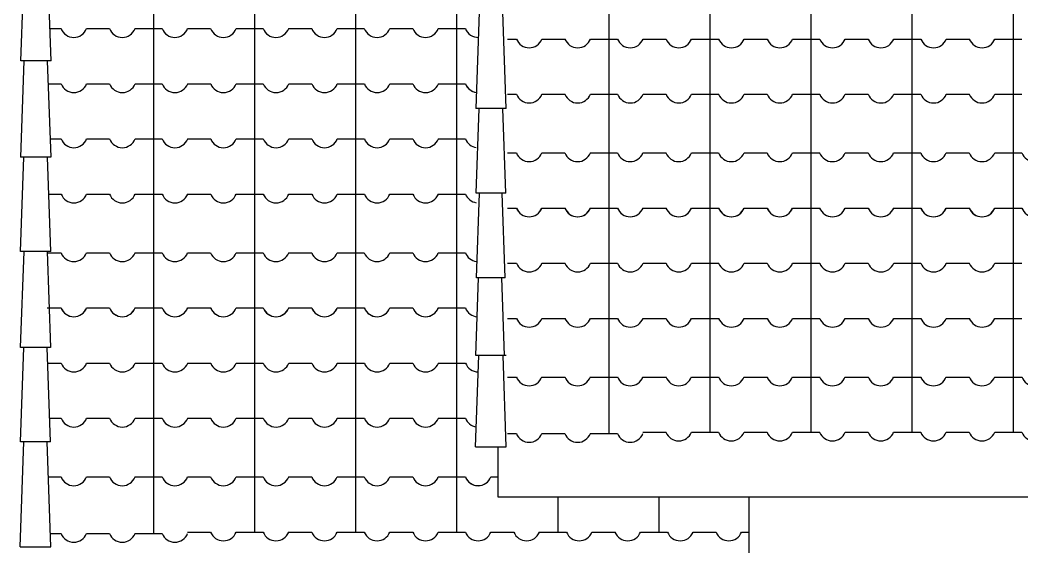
# Model space of a CAD drawing. Extents: x -36 to 60, y 199 to 483.
# Drawn here: x -5.442 to -3.262, y 212.933 to 214.08 of the extents above; entities that cross this region are included whole.
import ezdxf

# ---------------------------------------------------------------- set-up
doc = ezdxf.new("R2010")
doc.units = 0
doc.header["$LTSCALE"] = 20
for name, color, linetype in [('CORTE', 244, 'CONTINUOUS'), ('JANELA', 5, 'CONTINUOUS'), ('VISTAL', 30, 'CONTINUOUS'), ('VISTAP', 244, 'CONTINUOUS')]:
    doc.layers.add(name, color=color, linetype=linetype)

msp = doc.modelspace()

# ---------------------------------------------------------------- linework, layer by layer
at = {"layer": 'CORTE', "color": 1, "linetype": 'CONTINUOUS'}
for p, q in [((-4.1614, 214.406), (-4.1614, 213.6707)), ((-3.9414, 214.406), (-3.9414, 213.6707)), ((-3.7214, 214.406), (-3.7214, 213.6707)), ((-3.5014, 214.406), (-3.5014, 213.6707)), ((-3.2814, 214.406), (-3.2814, 213.6707)), ((-3.5014, 214.2802), (-3.5014, 213.6707)), ((-5.1524, 214.1886), (-5.1524, 213.4534)), ((-4.9324, 214.1886), (-4.9324, 213.4534)), ((-4.7124, 214.1886), (-4.7124, 213.4534)), ((-4.4924, 214.1886), (-4.4924, 213.4534)), ((-5.3781, 214.061), (-5.3726, 214.061)), ((-5.3726, 214.061), (-5.3533, 214.061)), ((-5.2979, 214.061), (-5.2477, 214.061)), ((-5.1924, 214.061), (-5.1526, 214.061)), ((-5.1526, 214.061), (-5.1333, 214.061)), ((-5.0779, 214.061), (-5.0277, 214.061)), ((-4.9724, 214.061), (-4.9326, 214.061)), ((-4.9326, 214.061), (-4.9133, 214.061)), ((-4.8579, 214.061), (-4.8077, 214.061)), ((-4.7524, 214.061), (-4.7126, 214.061)), ((-4.7126, 214.061), (-4.6933, 214.061)), ((-4.6379, 214.061), (-4.5877, 214.061)), ((-4.5324, 214.061), (-4.4926, 214.061)), ((-4.5324, 214.061), (-4.4926, 214.061)), ((-4.5324, 214.061), (-4.4926, 214.061)), ((-4.4926, 214.061), (-4.4733, 214.061)), ((-4.4924, 214.0628), (-4.4924, 213.4534)), ((-4.3814, 214.0384), (-4.3621, 214.0384)), ((-4.3814, 214.0384), (-4.3621, 214.0384)), ((-4.3067, 214.0384), (-4.2565, 214.0384)), ((-4.2012, 214.0384), (-4.1614, 214.0384)), ((-4.1614, 214.0384), (-4.1421, 214.0384)), ((-4.0867, 214.0384), (-4.0365, 214.0384)), ((-3.9812, 214.0384), (-3.9414, 214.0384)), ((-3.9414, 214.0384), (-3.9221, 214.0384)), ((-3.8667, 214.0384), (-3.8165, 214.0384)), ((-3.7612, 214.0384), (-3.7214, 214.0384)), ((-3.7214, 214.0384), (-3.7021, 214.0384)), ((-3.6467, 214.0384), (-3.5965, 214.0384)), ((-3.5412, 214.0384), (-3.5014, 214.0384)), ((-3.5412, 214.0384), (-3.5014, 214.0384)), ((-3.5412, 214.0384), (-3.5014, 214.0384)), ((-3.5014, 214.0384), (-3.4821, 214.0384)), ((-3.5014, 214.0384), (-3.4821, 214.0384)), ((-3.5014, 214.0384), (-3.4821, 214.0384)), ((-3.4267, 214.0384), (-3.3765, 214.0384)), ((-3.3212, 214.0384), (-3.2814, 214.0384)), ((-3.2814, 214.0384), (-3.2621, 214.0384)), ((-5.3808, 213.941), (-5.3724, 213.941)), ((-5.3808, 213.941), (-5.3724, 213.941)), ((-5.3808, 213.941), (-5.3724, 213.941)), ((-5.3724, 213.941), (-5.3531, 213.941)), ((-5.3724, 213.941), (-5.3531, 213.941)), ((-5.3724, 213.941), (-5.3531, 213.941)), ((-5.3724, 213.941), (-5.3531, 213.941)), ((-5.2977, 213.941), (-5.2475, 213.941)), ((-5.2977, 213.941), (-5.2475, 213.941)), ((-5.1922, 213.941), (-5.1524, 213.941)), ((-5.1922, 213.941), (-5.1524, 213.941)), ((-5.1524, 213.941), (-5.1331, 213.941)), ((-5.1524, 213.941), (-5.1331, 213.941)), ((-5.0777, 213.941), (-5.0275, 213.941)), ((-5.0777, 213.941), (-5.0275, 213.941)), ((-4.9722, 213.941), (-4.9324, 213.941)), ((-4.9722, 213.941), (-4.9324, 213.941)), ((-4.9324, 213.941), (-4.9131, 213.941)), ((-4.9324, 213.941), (-4.9131, 213.941)), ((-4.8577, 213.941), (-4.8075, 213.941)), ((-4.8577, 213.941), (-4.8075, 213.941)), ((-4.7522, 213.941), (-4.7124, 213.941)), ((-4.7522, 213.941), (-4.7124, 213.941)), ((-4.7124, 213.941), (-4.6931, 213.941)), ((-4.7124, 213.941), (-4.6931, 213.941)), ((-4.6377, 213.941), (-4.5875, 213.941)), ((-4.6377, 213.941), (-4.5875, 213.941)), ((-4.5322, 213.941), (-4.4924, 213.941)), ((-4.5322, 213.941), (-4.4924, 213.941)), ((-4.5322, 213.941), (-4.4924, 213.941)), ((-4.5322, 213.941), (-4.4924, 213.941)), ((-4.5322, 213.941), (-4.4924, 213.941)), ((-4.5322, 213.941), (-4.4924, 213.941)), ((-4.4924, 213.941), (-4.4731, 213.941)), ((-4.4924, 213.941), (-4.4731, 213.941)), ((-4.4924, 213.941), (-4.4731, 213.941)), ((-4.4924, 213.941), (-4.4731, 213.941)), ((-4.4924, 213.941), (-4.4731, 213.941)), ((-4.4924, 213.941), (-4.4731, 213.941)), ((-4.3814, 213.9184), (-4.3621, 213.9184)), ((-4.3814, 213.9184), (-4.3621, 213.9184)), ((-4.3067, 213.9184), (-4.2565, 213.9184)), ((-4.2012, 213.9184), (-4.1614, 213.9184)), ((-4.1614, 213.9184), (-4.1421, 213.9184)), ((-4.0867, 213.9184), (-4.0365, 213.9184)), ((-3.9812, 213.9184), (-3.9414, 213.9184)), ((-3.9414, 213.9184), (-3.9221, 213.9184)), ((-3.8667, 213.9184), (-3.8165, 213.9184)), ((-3.7612, 213.9184), (-3.7214, 213.9184)), ((-3.7214, 213.9184), (-3.7021, 213.9184)), ((-3.6467, 213.9184), (-3.5965, 213.9184)), ((-3.5412, 213.9184), (-3.5014, 213.9184)), ((-3.5412, 213.9184), (-3.5014, 213.9184)), ((-3.5412, 213.9184), (-3.5014, 213.9184)), ((-3.5014, 213.9184), (-3.4821, 213.9184)), ((-3.5014, 213.9184), (-3.4821, 213.9184)), ((-3.5014, 213.9184), (-3.4821, 213.9184)), ((-3.4267, 213.9184), (-3.3765, 213.9184)), ((-3.3212, 213.9184), (-3.2814, 213.9184)), ((-3.2814, 213.9184), (-3.2621, 213.9184)), ((-5.3765, 213.821), (-5.3724, 213.821)), ((-5.3724, 213.821), (-5.3531, 213.821)), ((-5.3724, 213.821), (-5.3531, 213.821)), ((-5.2977, 213.821), (-5.2475, 213.821)), ((-5.1922, 213.821), (-5.1524, 213.821)), ((-5.1524, 213.821), (-5.1331, 213.821)), ((-5.0777, 213.821), (-5.0275, 213.821)), ((-4.9722, 213.821), (-4.9324, 213.821)), ((-4.9324, 213.821), (-4.9131, 213.821)), ((-4.8577, 213.821), (-4.8075, 213.821)), ((-4.7522, 213.821), (-4.7124, 213.821)), ((-4.7124, 213.821), (-4.6931, 213.821)), ((-4.6377, 213.821), (-4.5875, 213.821)), ((-4.5322, 213.821), (-4.4924, 213.821)), ((-4.5322, 213.821), (-4.4924, 213.821)), ((-4.5322, 213.821), (-4.4924, 213.821)), ((-4.4924, 213.821), (-4.4731, 213.821)), ((-4.4924, 213.821), (-4.4731, 213.821)), ((-4.4924, 213.821), (-4.4731, 213.821)), ((-4.3816, 213.7907), (-4.3623, 213.7907)), ((-4.3816, 213.7907), (-4.3623, 213.7907)), ((-4.3069, 213.7907), (-4.2567, 213.7907)), ((-4.2014, 213.7907), (-4.1616, 213.7907)), ((-4.1616, 213.7907), (-4.1423, 213.7907)), ((-4.0869, 213.7907), (-4.0367, 213.7907)), ((-3.9814, 213.7907), (-3.9416, 213.7907)), ((-3.9416, 213.7907), (-3.9223, 213.7907)), ((-3.8669, 213.7907), (-3.8167, 213.7907)), ((-3.7614, 213.7907), (-3.7216, 213.7907)), ((-3.7216, 213.7907), (-3.7023, 213.7907)), ((-3.6469, 213.7907), (-3.5967, 213.7907)), ((-3.5414, 213.7907), (-3.5016, 213.7907)), ((-3.5414, 213.7907), (-3.5016, 213.7907)), ((-3.5414, 213.7907), (-3.5016, 213.7907)), ((-3.5016, 213.7907), (-3.4823, 213.7907)), ((-3.5016, 213.7907), (-3.4823, 213.7907)), ((-3.5016, 213.7907), (-3.4823, 213.7907)), ((-3.4269, 213.7907), (-3.3767, 213.7907)), ((-3.3214, 213.7907), (-3.2816, 213.7907)), ((-3.2816, 213.7907), (-3.2623, 213.7907)), ((-5.38, 213.701), (-5.3724, 213.701)), ((-5.3724, 213.701), (-5.3531, 213.701)), ((-5.3724, 213.701), (-5.3531, 213.701)), ((-5.2977, 213.701), (-5.2475, 213.701)), ((-5.1922, 213.701), (-5.1524, 213.701)), ((-5.1524, 213.701), (-5.1331, 213.701)), ((-5.0777, 213.701), (-5.0275, 213.701)), ((-4.9722, 213.701), (-4.9324, 213.701)), ((-4.9324, 213.701), (-4.9131, 213.701)), ((-4.8577, 213.701), (-4.8075, 213.701)), ((-4.7522, 213.701), (-4.7124, 213.701)), ((-4.7124, 213.701), (-4.6931, 213.701)), ((-4.6377, 213.701), (-4.5875, 213.701)), ((-4.5322, 213.701), (-4.4924, 213.701)), ((-4.5322, 213.701), (-4.4924, 213.701)), ((-4.5322, 213.701), (-4.4924, 213.701)), ((-4.4924, 213.701), (-4.4731, 213.701)), ((-4.4924, 213.701), (-4.4731, 213.701)), ((-4.4924, 213.701), (-4.4731, 213.701)), ((-4.3816, 213.6707), (-4.3623, 213.6707)), ((-4.3816, 213.6707), (-4.3623, 213.6707)), ((-4.3814, 213.6707), (-4.3621, 213.6707)), ((-4.3814, 213.6707), (-4.3621, 213.6707)), ((-4.3069, 213.6707), (-4.2567, 213.6707)), ((-4.3067, 213.6707), (-4.2565, 213.6707)), ((-4.2014, 213.6707), (-4.1616, 213.6707)), ((-4.2012, 213.6707), (-4.1614, 213.6707)), ((-4.1616, 213.6707), (-4.1423, 213.6707)), ((-4.1614, 213.6707), (-4.1421, 213.6707)), ((-4.1614, 213.6707), (-4.1614, 213.1831)), ((-4.0869, 213.6707), (-4.0367, 213.6707)), ((-4.0867, 213.6707), (-4.0365, 213.6707)), ((-3.9814, 213.6707), (-3.9416, 213.6707)), ((-3.9812, 213.6707), (-3.9414, 213.6707)), ((-3.9416, 213.6707), (-3.9223, 213.6707)), ((-3.9414, 213.6707), (-3.9221, 213.6707)), ((-3.9414, 213.6707), (-3.9414, 213.1831)), ((-3.8669, 213.6707), (-3.8167, 213.6707)), ((-3.8667, 213.6707), (-3.8165, 213.6707)), ((-3.7614, 213.6707), (-3.7216, 213.6707)), ((-3.7612, 213.6707), (-3.7214, 213.6707)), ((-3.7216, 213.6707), (-3.7023, 213.6707)), ((-3.7214, 213.6707), (-3.7021, 213.6707)), ((-3.7214, 213.6707), (-3.7214, 213.1831)), ((-3.6469, 213.6707), (-3.5967, 213.6707)), ((-3.6467, 213.6707), (-3.5965, 213.6707)), ((-3.5414, 213.6707), (-3.5016, 213.6707)), ((-3.5414, 213.6707), (-3.5016, 213.6707)), ((-3.5414, 213.6707), (-3.5016, 213.6707)), ((-3.5412, 213.6707), (-3.5014, 213.6707)), ((-3.5412, 213.6707), (-3.5014, 213.6707)), ((-3.5412, 213.6707), (-3.5014, 213.6707)), ((-3.5016, 213.6707), (-3.4823, 213.6707)), ((-3.5016, 213.6707), (-3.4823, 213.6707)), ((-3.5016, 213.6707), (-3.4823, 213.6707)), ((-3.5014, 213.6707), (-3.4821, 213.6707)), ((-3.5014, 213.6707), (-3.4821, 213.6707)), ((-3.5014, 213.6707), (-3.4821, 213.6707)), ((-3.5014, 213.6707), (-3.5014, 213.1831)), ((-3.5014, 213.6707), (-3.5014, 213.1831)), ((-3.5014, 213.6707), (-3.5014, 213.1831)), ((-3.4269, 213.6707), (-3.3767, 213.6707)), ((-3.4267, 213.6707), (-3.3765, 213.6707)), ((-3.3214, 213.6707), (-3.2816, 213.6707)), ((-3.3212, 213.6707), (-3.2814, 213.6707)), ((-3.2816, 213.6707), (-3.2623, 213.6707)), ((-3.2814, 213.6707), (-3.2621, 213.6707)), ((-3.2814, 213.6707), (-3.2814, 213.1831)), ((-5.3829, 213.5734), (-5.3726, 213.5734)), ((-5.3726, 213.5734), (-5.3533, 213.5734)), ((-5.3726, 213.5734), (-5.3533, 213.5734)), ((-5.2979, 213.5734), (-5.2477, 213.5734)), ((-5.1924, 213.5734), (-5.1526, 213.5734)), ((-5.1526, 213.5734), (-5.1333, 213.5734)), ((-5.0779, 213.5734), (-5.0277, 213.5734)), ((-4.9724, 213.5734), (-4.9326, 213.5734)), ((-4.9326, 213.5734), (-4.9133, 213.5734)), ((-4.8579, 213.5734), (-4.8077, 213.5734)), ((-4.7524, 213.5734), (-4.7126, 213.5734)), ((-4.7126, 213.5734), (-4.6933, 213.5734)), ((-4.6379, 213.5734), (-4.5877, 213.5734)), ((-4.5324, 213.5734), (-4.4926, 213.5734)), ((-4.5324, 213.5734), (-4.4926, 213.5734)), ((-4.5324, 213.5734), (-4.4926, 213.5734)), ((-4.4926, 213.5734), (-4.4733, 213.5734)), ((-4.4926, 213.5734), (-4.4733, 213.5734)), ((-4.4926, 213.5734), (-4.4733, 213.5734)), ((-4.1614, 213.5829), (-4.1614, 213.18)), ((-3.9414, 213.5829), (-3.9414, 213.1831)), ((-3.7214, 213.5829), (-3.7214, 213.1831)), ((-4.3814, 213.5507), (-4.3621, 213.5507)), ((-4.3814, 213.5507), (-4.3621, 213.5507)), ((-4.3067, 213.5507), (-4.2565, 213.5507)), ((-4.2012, 213.5507), (-4.1614, 213.5507)), ((-4.1614, 213.5507), (-4.1421, 213.5507)), ((-4.0867, 213.5507), (-4.0365, 213.5507)), ((-3.9812, 213.5507), (-3.9414, 213.5507)), ((-3.9414, 213.5507), (-3.9221, 213.5507)), ((-3.8667, 213.5507), (-3.8165, 213.5507)), ((-3.7612, 213.5507), (-3.7214, 213.5507)), ((-3.7214, 213.5507), (-3.7021, 213.5507)), ((-3.6467, 213.5507), (-3.5965, 213.5507)), ((-3.5412, 213.5507), (-3.5014, 213.5507)), ((-3.5412, 213.5507), (-3.5014, 213.5507)), ((-3.5412, 213.5507), (-3.5014, 213.5507)), ((-3.5014, 213.5507), (-3.4821, 213.5507)), ((-3.5014, 213.5507), (-3.4821, 213.5507)), ((-3.5014, 213.5507), (-3.4821, 213.5507)), ((-3.4267, 213.5507), (-3.3765, 213.5507)), ((-3.3212, 213.5507), (-3.2814, 213.5507)), ((-3.2814, 213.5507), (-3.2621, 213.5507)), ((-5.3834, 213.4534), (-5.3724, 213.4534)), ((-5.3786, 213.4534), (-5.3726, 213.4534)), ((-5.3726, 213.4534), (-5.3533, 213.4534)), ((-5.3726, 213.4534), (-5.3533, 213.4534)), ((-5.3724, 213.4534), (-5.3531, 213.4534)), ((-5.3724, 213.4534), (-5.3531, 213.4534)), ((-5.2979, 213.4534), (-5.2477, 213.4534)), ((-5.2977, 213.4534), (-5.2475, 213.4534)), ((-5.1924, 213.4534), (-5.1526, 213.4534)), ((-5.1922, 213.4534), (-5.1524, 213.4534)), ((-5.1526, 213.4534), (-5.1333, 213.4534)), ((-5.1524, 213.4534), (-5.1331, 213.4534)), ((-5.1524, 213.4534), (-5.1524, 212.9658)), ((-5.0779, 213.4534), (-5.0277, 213.4534)), ((-5.0777, 213.4534), (-5.0275, 213.4534)), ((-4.9724, 213.4534), (-4.9326, 213.4534)), ((-4.9722, 213.4534), (-4.9324, 213.4534)), ((-4.9326, 213.4534), (-4.9133, 213.4534)), ((-4.9324, 213.4534), (-4.9131, 213.4534)), ((-4.9324, 213.4534), (-4.9324, 212.9658)), ((-4.8579, 213.4534), (-4.8077, 213.4534)), ((-4.8577, 213.4534), (-4.8075, 213.4534)), ((-4.7524, 213.4534), (-4.7126, 213.4534)), ((-4.7522, 213.4534), (-4.7124, 213.4534)), ((-4.7126, 213.4534), (-4.6933, 213.4534)), ((-4.7124, 213.4534), (-4.6931, 213.4534)), ((-4.7124, 213.4534), (-4.7124, 212.9658)), ((-4.6379, 213.4534), (-4.5877, 213.4534)), ((-4.6377, 213.4534), (-4.5875, 213.4534)), ((-4.5324, 213.4534), (-4.4926, 213.4534)), ((-4.5324, 213.4534), (-4.4926, 213.4534)), ((-4.5324, 213.4534), (-4.4926, 213.4534)), ((-4.5322, 213.4534), (-4.4924, 213.4534)), ((-4.5322, 213.4534), (-4.4924, 213.4534)), ((-4.5322, 213.4534), (-4.4924, 213.4534)), ((-4.4926, 213.4534), (-4.4733, 213.4534)), ((-4.4926, 213.4534), (-4.4733, 213.4534)), ((-4.4926, 213.4534), (-4.4733, 213.4534)), ((-4.4924, 213.4534), (-4.4731, 213.4534)), ((-4.4924, 213.4534), (-4.4731, 213.4534)), ((-4.4924, 213.4534), (-4.4731, 213.4534)), ((-4.4924, 213.4534), (-4.4924, 212.9658)), ((-4.4924, 213.4534), (-4.4924, 212.9658)), ((-4.4924, 213.4534), (-4.4924, 212.9658)), ((-4.3814, 213.4307), (-4.3621, 213.4307)), ((-4.3814, 213.4307), (-4.3621, 213.4307)), ((-4.3067, 213.4307), (-4.2565, 213.4307)), ((-4.2012, 213.4307), (-4.1614, 213.4307)), ((-4.1614, 213.4307), (-4.1421, 213.4307)), ((-4.0867, 213.4307), (-4.0365, 213.4307)), ((-3.9812, 213.4307), (-3.9414, 213.4307)), ((-3.9414, 213.4307), (-3.9221, 213.4307)), ((-3.8667, 213.4307), (-3.8165, 213.4307)), ((-3.7612, 213.4307), (-3.7214, 213.4307)), ((-3.7214, 213.4307), (-3.7021, 213.4307)), ((-3.6467, 213.4307), (-3.5965, 213.4307)), ((-3.5412, 213.4307), (-3.5014, 213.4307)), ((-3.5412, 213.4307), (-3.5014, 213.4307)), ((-3.5412, 213.4307), (-3.5014, 213.4307)), ((-3.5014, 213.4307), (-3.4821, 213.4307)), ((-3.5014, 213.4307), (-3.4821, 213.4307)), ((-3.5014, 213.4307), (-3.4821, 213.4307)), ((-3.4267, 213.4307), (-3.3765, 213.4307)), ((-3.3212, 213.4307), (-3.2814, 213.4307)), ((-3.2814, 213.4307), (-3.2621, 213.4307)), ((-5.1524, 213.3656), (-5.1524, 212.9627)), ((-4.9324, 213.3656), (-4.9324, 212.9658)), ((-4.7124, 213.3656), (-4.7124, 212.9658)), ((-5.3821, 213.3334), (-5.3724, 213.3334)), ((-5.3724, 213.3334), (-5.3531, 213.3334)), ((-5.3724, 213.3334), (-5.3531, 213.3334)), ((-5.2977, 213.3334), (-5.2475, 213.3334)), ((-5.1922, 213.3334), (-5.1524, 213.3334)), ((-5.1524, 213.3334), (-5.1331, 213.3334)), ((-5.0777, 213.3334), (-5.0275, 213.3334)), ((-4.9722, 213.3334), (-4.9324, 213.3334)), ((-4.9324, 213.3334), (-4.9131, 213.3334)), ((-4.8577, 213.3334), (-4.8075, 213.3334)), ((-4.7522, 213.3334), (-4.7124, 213.3334)), ((-4.7124, 213.3334), (-4.6931, 213.3334)), ((-4.6377, 213.3334), (-4.5875, 213.3334)), ((-4.5322, 213.3334), (-4.4924, 213.3334)), ((-4.5322, 213.3334), (-4.4924, 213.3334)), ((-4.5322, 213.3334), (-4.4924, 213.3334)), ((-4.4924, 213.3334), (-4.4731, 213.3334)), ((-4.4924, 213.3334), (-4.4731, 213.3334)), ((-4.4924, 213.3334), (-4.4731, 213.3334)), ((-4.3816, 213.3031), (-4.3623, 213.3031)), ((-4.3816, 213.3031), (-4.3623, 213.3031)), ((-4.3069, 213.3031), (-4.2567, 213.3031)), ((-4.2014, 213.3031), (-4.1616, 213.3031)), ((-4.1616, 213.3031), (-4.1423, 213.3031)), ((-4.0869, 213.3031), (-4.0367, 213.3031)), ((-3.9814, 213.3031), (-3.9416, 213.3031)), ((-3.9416, 213.3031), (-3.9223, 213.3031)), ((-3.8669, 213.3031), (-3.8167, 213.3031)), ((-3.7614, 213.3031), (-3.7216, 213.3031)), ((-3.7216, 213.3031), (-3.7023, 213.3031)), ((-3.6469, 213.3031), (-3.5967, 213.3031)), ((-3.5414, 213.3031), (-3.5016, 213.3031)), ((-3.5414, 213.3031), (-3.5016, 213.3031)), ((-3.5414, 213.3031), (-3.5016, 213.3031)), ((-3.5016, 213.3031), (-3.4823, 213.3031)), ((-3.5016, 213.3031), (-3.4823, 213.3031)), ((-3.5016, 213.3031), (-3.4823, 213.3031)), ((-3.4269, 213.3031), (-3.3767, 213.3031)), ((-3.3214, 213.3031), (-3.2816, 213.3031)), ((-3.2816, 213.3031), (-3.2623, 213.3031)), ((-5.3778, 213.2134), (-5.3724, 213.2134)), ((-5.3724, 213.2134), (-5.3531, 213.2134)), ((-5.3724, 213.2134), (-5.3531, 213.2134)), ((-5.2977, 213.2134), (-5.2475, 213.2134)), ((-5.1922, 213.2134), (-5.1524, 213.2134)), ((-5.1524, 213.2134), (-5.1331, 213.2134)), ((-5.0777, 213.2134), (-5.0275, 213.2134)), ((-4.9722, 213.2134), (-4.9324, 213.2134)), ((-4.9324, 213.2134), (-4.9131, 213.2134)), ((-4.8577, 213.2134), (-4.8075, 213.2134)), ((-4.7522, 213.2134), (-4.7124, 213.2134)), ((-4.7124, 213.2134), (-4.6931, 213.2134)), ((-4.6377, 213.2134), (-4.5875, 213.2134)), ((-4.5322, 213.2134), (-4.4924, 213.2134)), ((-4.5322, 213.2134), (-4.4924, 213.2134)), ((-4.5322, 213.2134), (-4.4924, 213.2134)), ((-4.4924, 213.2134), (-4.4731, 213.2134)), ((-4.4924, 213.2134), (-4.4731, 213.2134)), ((-4.4924, 213.2134), (-4.4731, 213.2134)), ((-4.0869, 213.1831), (-4.0367, 213.1831)), ((-3.9814, 213.1831), (-3.9416, 213.1831)), ((-3.9416, 213.1831), (-3.9223, 213.1831)), ((-3.8669, 213.1831), (-3.8167, 213.1831)), ((-3.7614, 213.1831), (-3.7216, 213.1831)), ((-3.7216, 213.1831), (-3.7023, 213.1831)), ((-3.6469, 213.1831), (-3.5967, 213.1831)), ((-3.5414, 213.1831), (-3.5016, 213.1831)), ((-3.5016, 213.1831), (-3.4823, 213.1831)), ((-3.4269, 213.1831), (-3.3767, 213.1831)), ((-3.3214, 213.1831), (-3.2816, 213.1831)), ((-3.2818, 213.1831), (-3.2625, 213.1831)), ((-4.3816, 213.18), (-4.3623, 213.18)), ((-4.3816, 213.18), (-4.3623, 213.18)), ((-4.3069, 213.18), (-4.2567, 213.18)), ((-4.2014, 213.18), (-4.1616, 213.18)), ((-4.1616, 213.18), (-4.1423, 213.18)), ((-5.3807, 213.0858), (-5.3726, 213.0858)), ((-5.3726, 213.0858), (-5.3533, 213.0858)), ((-5.3726, 213.0858), (-5.3533, 213.0858)), ((-5.2979, 213.0858), (-5.2477, 213.0858)), ((-5.1924, 213.0858), (-5.1526, 213.0858)), ((-5.1526, 213.0858), (-5.1333, 213.0858)), ((-5.0779, 213.0858), (-5.0277, 213.0858)), ((-4.9724, 213.0858), (-4.9326, 213.0858)), ((-4.9326, 213.0858), (-4.9133, 213.0858)), ((-4.8579, 213.0858), (-4.8077, 213.0858)), ((-4.7524, 213.0858), (-4.7126, 213.0858)), ((-4.7126, 213.0858), (-4.6933, 213.0858)), ((-4.6379, 213.0858), (-4.5877, 213.0858)), ((-4.5324, 213.0858), (-4.4926, 213.0858)), ((-4.5324, 213.0858), (-4.4926, 213.0858)), ((-4.5324, 213.0858), (-4.4926, 213.0858)), ((-4.4926, 213.0858), (-4.4733, 213.0858)), ((-4.4926, 213.0858), (-4.4733, 213.0858)), ((-4.4926, 213.0858), (-4.4733, 213.0858)), ((-4.4179, 213.0858), (-4.4021, 213.0858)), ((-4.2724, 213.0424), (-4.2724, 212.9658)), ((-4.0524, 213.0424), (-4.0524, 212.9658)), ((-5.3763, 212.9627), (-5.3726, 212.9627)), ((-5.3726, 212.9627), (-5.3533, 212.9627)), ((-5.3726, 212.9627), (-5.3533, 212.9627)), ((-5.2979, 212.9627), (-5.2477, 212.9627)), ((-5.1924, 212.9627), (-5.1526, 212.9627)), ((-5.1526, 212.9627), (-5.1333, 212.9627)), ((-5.0779, 212.9658), (-5.0277, 212.9658)), ((-4.9724, 212.9658), (-4.9326, 212.9658)), ((-4.9326, 212.9658), (-4.9133, 212.9658)), ((-4.8579, 212.9658), (-4.8077, 212.9658)), ((-4.7524, 212.9658), (-4.7126, 212.9658)), ((-4.7126, 212.9658), (-4.6933, 212.9658)), ((-4.6379, 212.9658), (-4.5877, 212.9658)), ((-4.5324, 212.9658), (-4.4926, 212.9658)), ((-4.4926, 212.9658), (-4.4733, 212.9658)), ((-4.4179, 212.9658), (-4.3677, 212.9658)), ((-4.3124, 212.9658), (-4.2726, 212.9658)), ((-4.2727, 212.9658), (-4.2534, 212.9658)), ((-4.1979, 212.9658), (-4.1477, 212.9658)), ((-4.0924, 212.9658), (-4.0526, 212.9658)), ((-4.0526, 212.9658), (-4.0333, 212.9658)), ((-3.9779, 212.9658), (-3.9277, 212.9658)), ((-3.8724, 212.9658), (-3.8567, 212.9658))]:
    msp.add_line(p, q, dxfattribs=at)
for centre, end in [((-5.3256, 214.0717), 338.9483), ((-5.22, 214.0717), 338.9483), ((-5.1056, 214.0717), 338.9483), ((-5, 214.0717), 338.9483), ((-4.8856, 214.0717), 338.9483), ((-4.78, 214.0717), 338.9483), ((-4.6656, 214.0717), 338.9483), ((-4.56, 214.0717), 338.9483), ((-4.4456, 214.0717), 271.8544), ((-4.3344, 214.049), 338.9483), ((-4.2289, 214.049), 338.9483), ((-4.1144, 214.049), 338.9483), ((-4.0089, 214.049), 338.9483), ((-3.8944, 214.049), 338.9483), ((-3.7889, 214.049), 338.9483), ((-3.6744, 214.049), 338.9483), ((-3.5689, 214.049), 338.9483), ((-3.4544, 214.049), 338.9483), ((-3.3489, 214.049), 338.9483), ((-5.3254, 213.9517), 338.9483), ((-5.3254, 213.9517), 338.9483), ((-5.2199, 213.9517), 338.9483), ((-5.2199, 213.9517), 338.9483), ((-5.1054, 213.9517), 338.9483), ((-5.1054, 213.9517), 338.9483), ((-4.9999, 213.9517), 338.9483), ((-4.9999, 213.9517), 338.9483), ((-4.8854, 213.9517), 338.9483), ((-4.8854, 213.9517), 338.9483), ((-4.7799, 213.9517), 338.9483), ((-4.7799, 213.9517), 338.9483), ((-4.6654, 213.9517), 338.9483), ((-4.6654, 213.9517), 338.9483), ((-4.5599, 213.9517), 338.9483), ((-4.5599, 213.9517), 338.9483), ((-4.4454, 213.9517), 263.1322), ((-4.4454, 213.9517), 261.4373), ((-4.3344, 213.929), 338.9483), ((-4.2289, 213.929), 338.9483), ((-4.1144, 213.929), 338.9483), ((-4.0089, 213.929), 338.9483), ((-3.8944, 213.929), 338.9483), ((-3.7889, 213.929), 338.9483), ((-3.6744, 213.929), 338.9483), ((-3.5689, 213.929), 338.9483), ((-3.4544, 213.929), 338.9483), ((-3.3489, 213.929), 338.9483), ((-5.3254, 213.8317), 338.9483), ((-5.2199, 213.8317), 338.9483), ((-5.1054, 213.8317), 338.9483), ((-4.9999, 213.8317), 338.9483), ((-4.8854, 213.8317), 338.9483), ((-4.7799, 213.8317), 338.9483), ((-4.6654, 213.8317), 338.9483), ((-4.5599, 213.8317), 338.9483), ((-4.4454, 213.8317), 261.4373), ((-4.3346, 213.8014), 338.9483), ((-4.2291, 213.8014), 338.9483), ((-4.1146, 213.8014), 338.9483), ((-4.0091, 213.8014), 338.9483), ((-3.8946, 213.8014), 338.9483), ((-3.7891, 213.8014), 338.9483), ((-3.6746, 213.8014), 338.9483), ((-3.5691, 213.8014), 338.9483), ((-3.4546, 213.8014), 338.9483), ((-3.3491, 213.8014), 338.9483), ((-3.2346, 213.8014), 338.9483), ((-5.3254, 213.7117), 338.9483), ((-5.2199, 213.7117), 338.9483), ((-5.1054, 213.7117), 338.9483), ((-4.9999, 213.7117), 338.9483), ((-4.8854, 213.7117), 338.9483), ((-4.7799, 213.7117), 338.9483), ((-4.6654, 213.7117), 338.9483), ((-4.5599, 213.7117), 338.9483), ((-4.4454, 213.7117), 261.4373), ((-4.3346, 213.6814), 338.9483), ((-4.3344, 213.6814), 338.9483), ((-4.2291, 213.6814), 338.9483), ((-4.2289, 213.6814), 338.9483), ((-4.1146, 213.6814), 338.9483), ((-4.1144, 213.6814), 338.9483), ((-4.0091, 213.6814), 338.9483), ((-4.0089, 213.6814), 338.9483), ((-3.8946, 213.6814), 338.9483), ((-3.8944, 213.6814), 338.9483), ((-3.7891, 213.6814), 338.9483), ((-3.7889, 213.6814), 338.9483), ((-3.6746, 213.6814), 338.9483), ((-3.6744, 213.6814), 338.9483), ((-3.5691, 213.6814), 338.9483), ((-3.5689, 213.6814), 338.9483), ((-3.4546, 213.6814), 338.9483), ((-3.4544, 213.6814), 338.9483), ((-3.3491, 213.6814), 338.9483), ((-3.3489, 213.6814), 338.9483), ((-3.2346, 213.6814), 338.9483), ((-5.3256, 213.584), 338.9483), ((-5.22, 213.584), 338.9483), ((-5.1056, 213.584), 338.9483), ((-5, 213.584), 338.9483), ((-4.8856, 213.584), 338.9483), ((-4.78, 213.584), 338.9483), ((-4.6656, 213.584), 338.9483), ((-4.56, 213.584), 338.9483), ((-4.4456, 213.584), 261.8192), ((-4.3344, 213.5614), 338.9483), ((-4.2289, 213.5614), 338.9483), ((-4.1144, 213.5614), 338.9483), ((-4.0089, 213.5614), 338.9483), ((-3.8944, 213.5614), 338.9483), ((-3.7889, 213.5614), 338.9483), ((-3.6744, 213.5614), 338.9483), ((-3.5689, 213.5614), 338.9483), ((-3.4544, 213.5614), 338.9483), ((-3.3489, 213.5614), 338.9483), ((-5.3256, 213.464), 338.9483), ((-5.3254, 213.464), 338.9483), ((-5.22, 213.464), 338.9483), ((-5.2199, 213.464), 338.9483), ((-5.1056, 213.464), 338.9483), ((-5.1054, 213.464), 338.9483), ((-5, 213.464), 338.9483), ((-4.9999, 213.464), 338.9483), ((-4.8856, 213.464), 338.9483), ((-4.8854, 213.464), 338.9483), ((-4.78, 213.464), 338.9483), ((-4.7799, 213.464), 338.9483), ((-4.6656, 213.464), 338.9483), ((-4.6654, 213.464), 338.9483), ((-4.56, 213.464), 338.9483), ((-4.5599, 213.464), 338.9483), ((-4.4454, 213.464), 265.7371), ((-4.3344, 213.4414), 338.9483), ((-4.2289, 213.4414), 338.9483), ((-4.1144, 213.4414), 338.9483), ((-4.0089, 213.4414), 338.9483), ((-3.8944, 213.4414), 338.9483), ((-3.7889, 213.4414), 338.9483), ((-3.6744, 213.4414), 338.9483), ((-3.5689, 213.4414), 338.9483), ((-3.4544, 213.4414), 338.9483), ((-3.3489, 213.4414), 338.9483), ((-5.3254, 213.344), 338.9483), ((-5.2199, 213.344), 338.9483), ((-5.1054, 213.344), 338.9483), ((-4.9999, 213.344), 338.9483), ((-4.8854, 213.344), 338.9483), ((-4.7799, 213.344), 338.9483), ((-4.6654, 213.344), 338.9483), ((-4.5599, 213.344), 338.9483), ((-4.4454, 213.344), 269.4996), ((-4.3346, 213.3138), 338.9483), ((-4.2291, 213.3138), 338.9483), ((-4.1146, 213.3138), 338.9483), ((-4.0091, 213.3138), 338.9483), ((-3.8946, 213.3138), 338.9483), ((-3.7891, 213.3138), 338.9483), ((-3.6746, 213.3138), 338.9483), ((-3.5691, 213.3138), 338.9483), ((-3.4546, 213.3138), 338.9483), ((-3.3491, 213.3138), 338.9483), ((-3.2346, 213.3138), 338.9483), ((-5.3254, 213.224), 338.9483), ((-5.2199, 213.224), 338.9483), ((-5.1054, 213.224), 338.9483), ((-4.9999, 213.224), 338.9483), ((-4.8854, 213.224), 338.9483), ((-4.7799, 213.224), 338.9483), ((-4.6654, 213.224), 338.9483), ((-4.5599, 213.224), 338.9483), ((-4.4454, 213.224), 261.1476), ((-4.0091, 213.1938), 338.9483), ((-3.8946, 213.1938), 338.9483), ((-3.7891, 213.1938), 338.9483), ((-3.6746, 213.1938), 338.9483), ((-3.5691, 213.1938), 338.9483), ((-3.4546, 213.1938), 338.9483), ((-3.3491, 213.1938), 338.9483), ((-3.2346, 213.1938), 338.9483), ((-4.3346, 213.1907), 338.9483), ((-4.2291, 213.1907), 338.9483), ((-4.1146, 213.1907), 338.9483), ((-5.3256, 213.0964), 338.9483), ((-5.22, 213.0964), 338.9483), ((-5.1056, 213.0964), 338.9483), ((-5, 213.0964), 338.9483), ((-4.8856, 213.0964), 338.9483), ((-4.78, 213.0964), 338.9483), ((-4.6656, 213.0964), 338.9483), ((-4.56, 213.0964), 338.9483), ((-4.4456, 213.0964), 277.7689), ((-4.4456, 213.0964), 338.9483), ((-5.3256, 212.9733), 338.9483), ((-5.22, 212.9733), 338.9483), ((-5.1056, 212.9733), 338.9483), ((-5, 212.9764), 338.9483), ((-4.8856, 212.9764), 338.9483), ((-4.78, 212.9764), 338.9483), ((-4.6656, 212.9764), 338.9483), ((-4.56, 212.9764), 338.9483), ((-4.4456, 212.9764), 338.9483), ((-4.34, 212.9764), 338.9483), ((-4.2256, 212.9764), 338.9483), ((-4.12, 212.9764), 338.9483), ((-4.0056, 212.9764), 338.9483), ((-3.9, 212.9764), 338.9483)]:
    msp.add_arc(centre, 0.0297, 201.0517, end, dxfattribs=at)
at = {"layer": 'JANELA', "color": 1}
for p, q in [((-4.4515, 213.1511), (-4.3843, 213.1512)), ((-4.4021, 213.0415), (-4.4021, 213.1503)), ((-5.4425, 212.9338), (-5.3753, 212.9338))]:
    msp.add_line(p, q, dxfattribs=at)
at = {"layer": 'VISTAL', "color": 1, "linetype": 'CONTINUOUS'}
msp.add_line((2.4513, 213.0415), (-4.4021, 213.0415), dxfattribs=at)
at = {"layer": 'VISTAL', "linetype": 'CONTINUOUS'}
msp.add_line((-4.3768, 213.0424), (5.1947, 213.0424), dxfattribs=at)
at = {"layer": 'VISTAP', "color": 1, "linetype": 'CONTINUOUS'}
for p, q in [((-5.4409, 213.9907), (-5.4339, 214.1859)), ((-5.375, 213.9907), (-5.382, 214.1859)), ((-4.4502, 213.8874), (-4.4426, 214.0966)), ((-4.3843, 213.8874), (-4.3918, 214.0966)), ((-5.4409, 213.7815), (-5.4334, 213.9907)), ((-5.375, 213.9907), (-5.4409, 213.9907)), ((-5.3751, 213.7815), (-5.3826, 213.9907)), ((-4.3848, 213.8874), (-4.4506, 213.8874)), ((-4.4499, 213.7028), (-4.4432, 213.8874)), ((-4.3855, 213.7028), (-4.3921, 213.8874)), ((-5.4414, 213.5765), (-5.434, 213.7815)), ((-5.3755, 213.7815), (-5.4414, 213.7815)), ((-5.3755, 213.5765), (-5.3829, 213.7815)), ((-4.3855, 213.7028), (-4.4499, 213.7028)), ((-4.449, 213.5188), (-4.4423, 213.7028)), ((-4.3864, 213.5188), (-4.393, 213.7028)), ((-5.4414, 213.3673), (-5.4338, 213.5765)), ((-5.3755, 213.5765), (-5.4414, 213.5765)), ((-5.3755, 213.3673), (-5.383, 213.5765)), ((-4.4506, 213.3502), (-4.4445, 213.5188)), ((-4.3864, 213.5188), (-4.449, 213.5188)), ((-4.388, 213.3502), (-4.3941, 213.5188)), ((-5.4418, 213.1622), (-5.4344, 213.3673)), ((-5.3759, 213.3673), (-5.4418, 213.3673)), ((-5.3759, 213.1622), (-5.3833, 213.3673)), ((-4.4515, 213.1511), (-4.4443, 213.3502)), ((-4.3848, 213.3502), (-4.4506, 213.3502)), ((-4.3843, 213.1512), (-4.3914, 213.3502)), ((-5.4425, 212.9338), (-5.4343, 213.1622)), ((-5.3759, 213.1622), (-5.4418, 213.1622)), ((-5.3753, 212.9338), (-5.3835, 213.1622))]:
    msp.add_line(p, q, dxfattribs=at)
at = {"layer": 'VISTAP', "linetype": 'CONTINUOUS'}
msp.add_line((-3.8567, 213.0424), (-3.8567, 210.5262), dxfattribs=at)

doc.saveas('drawing.dxf')
